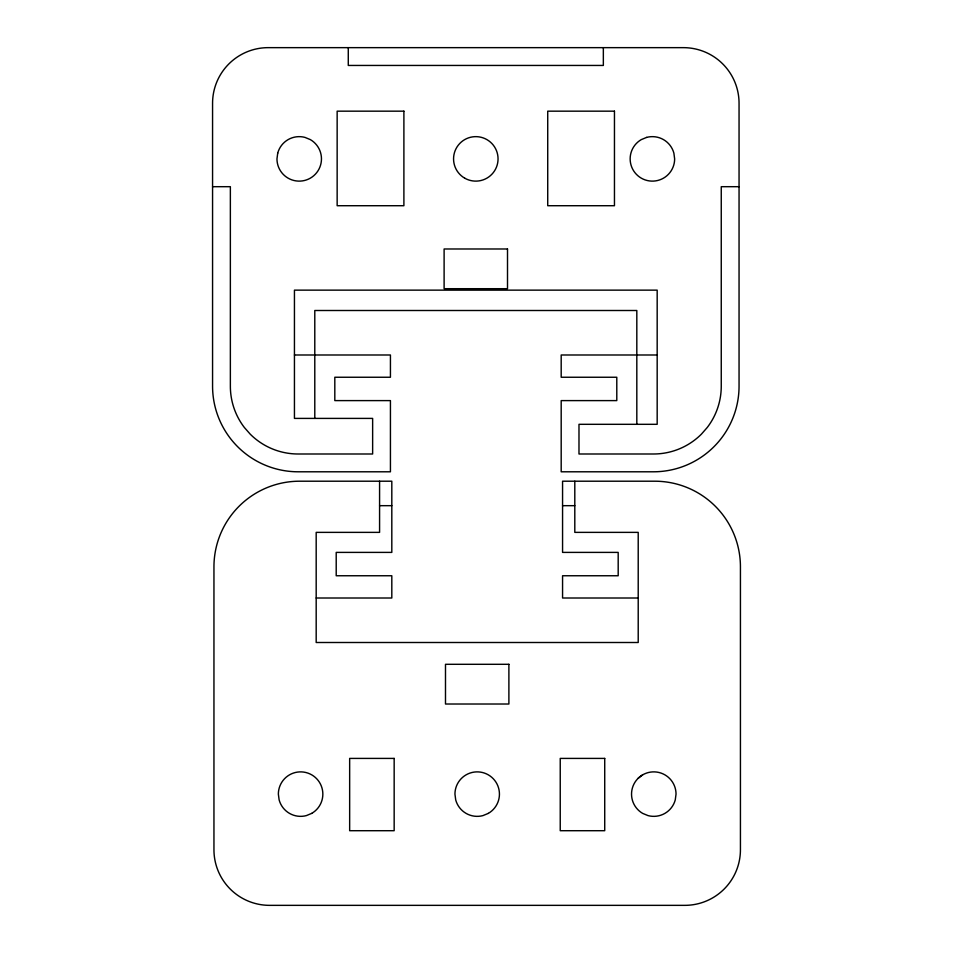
<?xml version="1.0" encoding="UTF-8"?>
<svg xmlns="http://www.w3.org/2000/svg" width="953" height="953" viewBox="0 0 953 953"><rect width="100%" height="100%" fill="white"/><g stroke="black" fill="none" stroke-linecap="round" stroke-linejoin="round"><path stroke-width="1.43" d="M638.045 778.387L642.656 774.849A22.253 22.253 0 0 1 676.034 794.111L675.272 799.877A22.253 22.253 0 0 1 648.028 815.601L642.656 813.385A22.253 22.253 0 0 1 642.656 774.849M212.567 186.693L230.364 186.693L230.364 386.144A67.758 67.758 0 0 0 244.349 427.48L250.21 434.151A67.758 67.758 0 0 0 298.218 453.997L372.635 453.997L372.635 418.403L294.441 418.403L294.441 290.141L657.177 290.141L657.177 424.311L578.983 424.311L578.983 453.997L653.401 453.997A67.758 67.758 0 0 0 701.408 434.151L707.257 427.48A67.758 67.758 0 0 0 721.254 386.144L721.254 186.693L739.051 186.693M294.441 354.992L390.432 354.992L390.432 377.245L334.813 377.245L334.813 400.605L390.432 400.605L390.432 471.795L298.218 471.795A85.651 85.651 0 0 1 212.567 386.144L212.567 103.269A55.619 55.619 0 0 1 268.186 47.65L683.432 47.65A55.619 55.619 0 0 1 739.051 103.269L739.051 386.144A85.651 85.651 0 0 1 653.401 471.795L561.186 471.795L561.186 400.605L616.794 400.605L616.794 377.245L561.186 377.245L561.186 354.992L657.177 354.992M379.58 505.674L391.814 505.674M562.568 505.674L574.802 505.674M316.182 598.007L391.814 598.007L391.814 575.755L336.206 575.755L336.206 552.395L391.814 552.395L391.814 481.205L299.599 481.205A85.651 85.651 0 0 0 213.948 566.856L213.948 849.731A55.619 55.619 0 0 0 269.568 905.35L684.814 905.35A55.619 55.619 0 0 0 740.433 849.731L740.433 566.856A85.651 85.651 0 0 0 654.782 481.205L562.568 481.205L562.568 552.395L618.187 552.395L618.187 575.755L562.568 575.755L562.568 598.007L638.212 598.007M636.818 424.311L636.818 310.499L314.788 310.499L314.788 418.403M603.344 47.65L603.344 65.447L348.274 65.447L348.274 47.65M574.802 481.205L574.802 532.37L638.212 532.37L638.212 642.501L316.182 642.501L316.182 532.37L379.58 532.37L379.58 481.205M277.728 153.123L276.966 158.889A22.253 22.253 0 0 0 310.344 178.151A22.253 22.253 0 0 0 310.344 139.614L304.972 137.399A22.253 22.253 0 0 0 277.728 153.123M646.634 137.399L641.274 139.614A22.253 22.253 0 0 0 641.274 178.151A22.253 22.253 0 0 0 674.641 158.889L673.878 153.123A22.253 22.253 0 0 0 646.634 137.399M311.726 813.385L306.366 815.601A22.253 22.253 0 0 1 279.122 799.877L278.359 794.111A22.253 22.253 0 0 1 311.726 774.849A22.253 22.253 0 0 1 311.726 813.385M488.317 813.385L482.957 815.601A22.253 22.253 0 0 1 455.701 799.877L454.95 794.111A22.253 22.253 0 0 1 488.317 774.849A22.253 22.253 0 0 1 488.317 813.385M403.893 111.167L337.148 111.167L337.148 205.717L403.893 205.717L403.893 111.167M614.459 111.167L547.725 111.167L547.725 205.717L614.459 205.717L614.459 111.167M507.508 248.983L444.11 248.983L444.11 288.699L507.508 288.699L507.508 248.983M508.89 664.301L445.492 664.301L445.492 704.017L508.89 704.017L508.89 664.301M394.161 758.409L349.656 758.409L349.656 830.706L394.161 830.706L394.161 758.409M604.726 758.409L560.233 758.409L560.233 830.706L604.726 830.706L604.726 758.409M464.683 178.151A22.253 22.253 0 0 0 498.05 158.889A22.253 22.253 0 0 0 464.683 139.614A22.253 22.253 0 0 0 464.683 178.151"/></g></svg>
